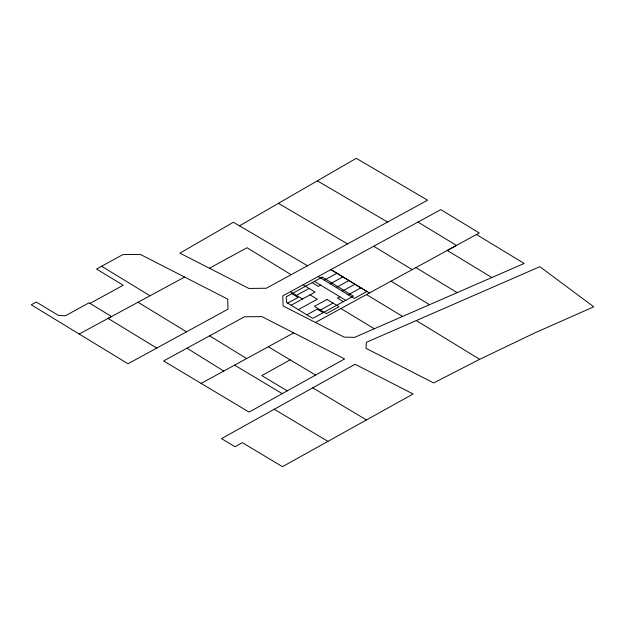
<?xml version="1.0" encoding="UTF-8"?>
<svg xmlns="http://www.w3.org/2000/svg" width="625" height="625" viewBox="0 0 625 625"><rect width="100%" height="100%" fill="white"/><g stroke="black" fill="none" stroke-linecap="round" stroke-linejoin="round"><path stroke-width="0.94" d="M239.477 225.844L356.273 158.328L427.602 200.195L266.305 288.25L248.867 288.438L179.914 253.141L233.359 222.258L307.516 265.75M282.227 393.641L249.07 412.109L163.609 360.945L244.508 316.773L261.938 316.617L344.602 358.914L282.227 393.641L234.586 365.141M274.266 409.258L355.062 364.266L413.125 393.977L282.477 466.672L242.359 442.656L235.086 446.711L221.523 438.633L274.266 409.258L327.906 441.367M290.172 359.852L261.789 375.609L287.25 390.852M156.758 348.078L108.086 318.414L111.57 316.531L89.055 302.812L65.359 315.812L58.375 315.398L36.312 302.031L31.25 304.805L128.008 363.766L227.984 309.172L227.719 299.109L140.312 254.398L122.875 254.586L96.547 269.016L123.203 285.258L90.008 303.398M209.422 268.25L247 247.727L291.141 274.688M296.414 295.391L309.078 288.477M324.273 280.172L336.938 273.258M287.656 303.117L298.055 297.438L291.922 293.695M320.625 285.102L318.312 286.367L312.18 282.625M291.109 305.227L315.07 292.125L303.086 284.82M330.266 283.828L342.93 276.906M336.258 287.484L348.922 280.562M298.305 309.609L317.297 299.234L310.102 294.844M342.25 291.141L354.914 284.219M306.836 314.812L317.234 309.133L323.102 312.719M339.852 296.773L337.492 298.062L343.359 301.648M320.391 310.016L333.047 303.094M348.242 294.797L360.906 287.875M201.133 383.414L293.703 332.875M315.406 322.469L479.258 232.977L440.789 209.625L282.789 295.883L283.094 305.945L344.117 337.133L354.57 337.359L524.164 263.453L476.445 234.508M79.188 334.016L184.625 277.07M479.68 359.312L433.664 382.938L365.961 348.305L366.406 342.289L539.859 266.688L593.75 306.82L534.656 332.977L479.68 359.312L416.281 320.547M317.344 180.836L387.586 222.039M278.406 203.336L347.539 243.906M268.273 346.758L315.586 375.07M312.742 387.836L366.383 419.938M418 222.07L456.477 245.422L447.25 250.453L491.875 277.531M415.867 267.578L457.195 292.641M373.703 246.258L412.164 269.602M369.422 292.953L330.945 269.602L366.898 291.531L354.234 298.453L318.281 276.516M366.477 294.555L402.594 316.43M314.477 281.367L345.734 300.344M340.906 308.516L374.297 328.766M290.422 291.734L302.406 299.047M101.602 266.242L150.016 295.766M138.016 302.242L186.523 331.812M391.031 281.141L429.516 304.703M209.609 335.828L246.656 358.562M186.977 348.188L223.773 371.055M322.227 277.133L286.305 296.766L286.469 302.398L312.703 318.398L353.406 296.156L322.227 277.133M327.055 299.445L314.398 306.359L326.383 313.672L339.039 306.75L327.055 299.445"/></g></svg>
